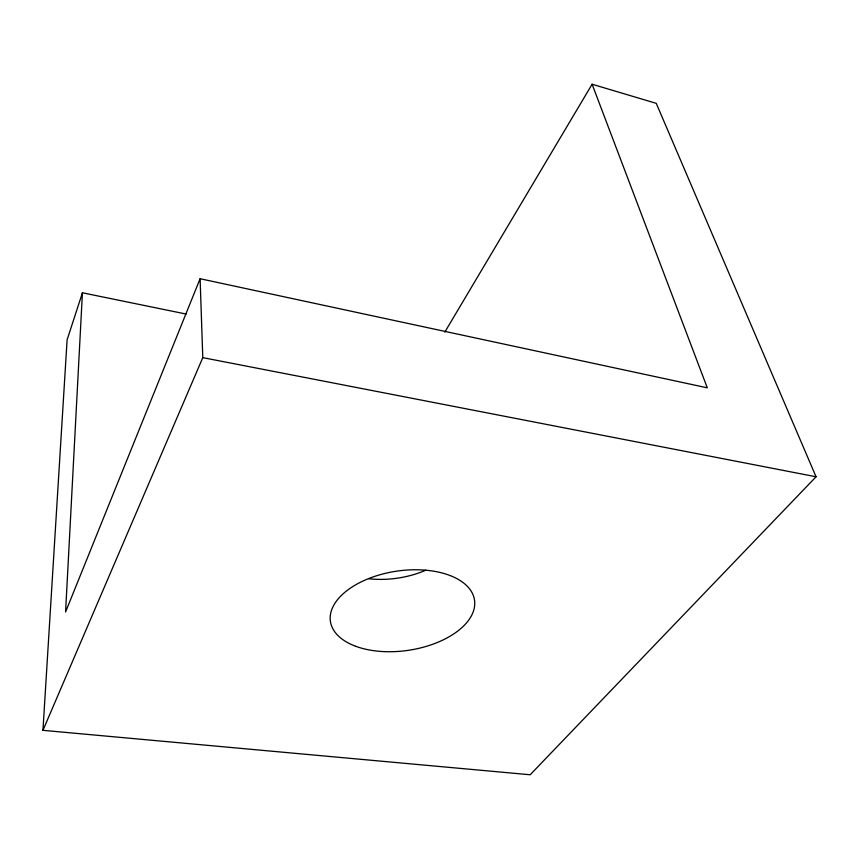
<?xml version="1.0" encoding="UTF-8"?>
<svg xmlns="http://www.w3.org/2000/svg" width="859" height="859" viewBox="0 0 859 859"><rect width="100%" height="100%" fill="white"/><g stroke="black" fill="none" stroke-linecap="round" stroke-linejoin="round"><path stroke-width="1.29" d="M82.432 292.79L65.585 611.952L200.104 278.724L707.29 387.828L592.109 84.236L656.255 103.348L816.05 476.777L530.175 774.764L42.95 730.333L67.109 339.82L82.432 292.79L186.113 314.05M42.95 730.333L202.788 357.645L200.104 278.724M444.79 332.143L592.109 84.236M202.788 357.645L816.05 476.777M425.731 570.226A69.654 41.125 -8.4 0 1 368.672 578.708M355.787 646.312A72.832 40.008 -8.4 0 0 473.61 610.609A72.832 40.008 -8.4 0 0 377.992 575.326A72.832 40.008 -8.4 0 0 355.787 646.312"/></g></svg>
